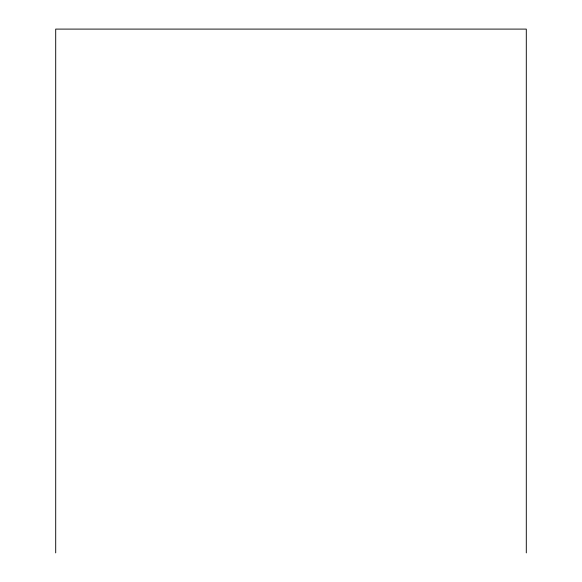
<?xml version="1.0" encoding="UTF-8"?>
<svg xmlns="http://www.w3.org/2000/svg" width="582" height="582" viewBox="0 0 582 582"><rect width="100%" height="100%" fill="white"/><g stroke="black" fill="none" stroke-linecap="round" stroke-linejoin="round"><path stroke-width="0.87" d="M526.295 552.9L526.295 29.1L55.705 29.1L55.705 552.9"/></g></svg>
